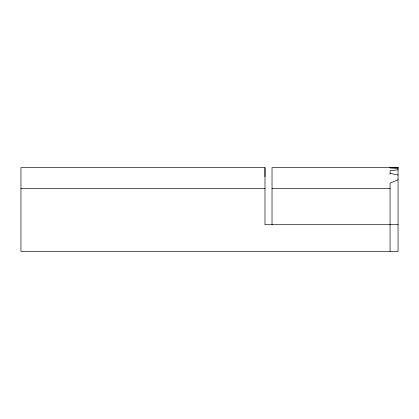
<?xml version="1.0" encoding="UTF-8"?>
<svg xmlns="http://www.w3.org/2000/svg" width="419" height="419" viewBox="0 0 419 419"><rect width="100%" height="100%" fill="white"/><g stroke="black" fill="none" stroke-linecap="round" stroke-linejoin="round"><path stroke-width="0.63" d="M264.991 176.671L264.991 167.6L20.95 167.6L20.95 251.4L398.05 251.4L398.05 167.6L272.031 167.6L272.031 224.704M398.05 179.714L390.058 183.161L390.058 251.4M398.05 169.789L390.058 170.748L390.058 174M390.058 167.673L398.05 167.631M398.05 168.433L390.058 168.009L390.058 167.621L392.388 167.6M392.388 167.6L398.05 167.6M20.95 188.566L264.991 188.566M272.031 188.566L390.058 188.566M398.05 224.704L264.991 224.704L264.991 167.6M390.058 167.61L398.05 167.731M390.058 173.325L398.05 175.032"/></g></svg>
